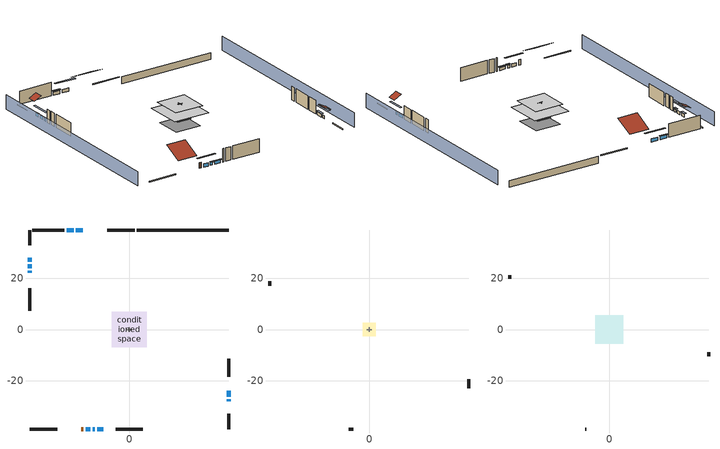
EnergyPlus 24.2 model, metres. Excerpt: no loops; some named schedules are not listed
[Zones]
conditioned space
 floor to garage (Floor1 construction): -2.59,-2.59 -2.59,2.59 2.59,2.59 2.59,-2.59 z0.3
 floor adiabatic (AdiabaticFloorConstruction): -6.84,-6.84 -6.84,6.84 6.84,6.84 6.84,-6.84 z2.74
 floor foundation (Slab2 construction): -4.84,-4.84 -4.84,4.84 4.84,4.84 4.84,-4.84 z-2.13
 wall outside (RimJoist1 construction): 2.1,38.87 -8.6,38.87 z0.3:0.61
 wall outside (RimJoist2 construction): 38.87,-38.87 38.87,-32.93 z0.3:0.61
 wall outside (RimJoist3 construction): -38.87,-38.87 -28.17,-38.87 z0.3:0.61
 wall outside (RimJoist4 construction): -38.87,38.87 -38.87,32.93 z0.3:0.61
 wall outside (AdiabaticWallConstruction 1): -18.83,-38.87 -17.91,-38.87 z0.3:2.34
 wall outside (AdiabaticWallConstruction): -18.19,38.87 -20.83,38.87 / -21.75,38.87 -24.39,38.87 z0.3:1.46; -38.87,28.01 -38.87,26.42 / 38.87,-26.27 38.87,-23.93 / -14.29,-38.87 -13.5,-38.87 / -38.87,25.5 -38.87,23.91 z0.3:1.37; 38.87,-28.01 38.87,-27.2 z0.3:1.4; -16.98,-38.87 -15.22,-38.87 z0.3:1.49; -12.57,-38.87 -10.25,-38.87 z0.3:1.31; -38.87,22.98 -38.87,22.21 z0.3:1.34
 wall outside (Wall3 construction): -25.31,38.87 -37.94,38.87 z0.3:5.18
 wall outside (Wall4 construction): 38.87,-18.42 38.87,-11.4 z0.3:5.18
 wall outside (Wall7 construction): -5.29,-38.87 5.3,-38.87 z0.3:5.18
 wall outside (Wall8 construction): -38.87,16.07 -38.87,7.39 z0.3:5.18
 wall foundation (FoundationWall1 construction): 38.87,38.87 3.02,38.87 z-2.13:0.3
 wall to garage (Wall5 construction): -0.91,0 0.91,0 z0.3:5.18
 wall to garage (Wall6 construction): 0,-0.91 0,0.91 z0.3:5.18
 window (WindowConstruction): -18.19,38.87 -20.82,38.87 z0.3:1.46
 window (WindowConstruction 9): -38.87,28.01 -38.87,26.43 z0.3:1.37
 window (WindowConstruction 1): -21.75,38.87 -24.38,38.87 z0.3:1.46
 window (WindowConstruction 2): 38.87,-28.01 38.87,-27.2 z0.3:1.4
 window (WindowConstruction 3): 38.87,-26.27 38.87,-23.93 z0.3:1.37
 window (WindowConstruction 4): -16.98,-38.87 -15.22,-38.87 z0.3:1.49
 window (WindowConstruction 5): -14.29,-38.87 -13.5,-38.87 z0.3:1.37
 window (WindowConstruction 6): -12.57,-38.87 -10.25,-38.87 z0.3:1.31
 window (WindowConstruction 7): -38.87,25.5 -38.87,23.91 z0.3:1.37
 window (WindowConstruction 8): -38.87,22.98 -38.87,22.21 z0.3:1.34
 door (Door): -18.83,-38.87 -17.91,-38.87 z0.3:2.34
 ceiling adiabatic (AdiabaticFloorConstruction): 6.84,-6.84 6.84,6.84 -6.84,6.84 -6.84,-6.84 z2.74
garage
 floor foundation (Slab1 construction): -2.59,-2.59 -2.59,2.59 2.59,2.59 2.59,-2.59 z0
 wall outside (Wall1 construction): 38.87,-23.01 38.87,-19.35 z0.3:5.18
 wall outside (Wall12 construction): -38.87,18.83 -38.87,17 z0.3:5.18
 wall outside (Wall2 construction): -8.05,-38.87 -6.22,-38.87 z0.3:5.18
attic - vented
 floor to conditioned space (Floor2 construction Reversed): -5.48,-5.48 -5.48,5.48 5.48,5.48 5.48,-5.48 z5.18
 wall outside (Wall10 construction): -38.87,21.28 -38.87,19.76 z0.3:5.18
 wall outside (Wall11 construction): -9.32,-38.87 -8.97,-38.87 z0.3:5.18
 wall outside (Wall9 construction): 38.87,-10.47 38.87,-8.95 z0.3:5.18
 roof outside (Roof1 construction): -17.26,38.87,5.18 -17.26,31.95,8.64 -9.53,31.95,8.64 -9.53,38.87,5.18
 roof outside (Roof2 construction): 38.87,-28.94,5.18 36.13,-28.94,6.55 36.13,-32,6.55 38.87,-32,5.18
 roof outside (Roof3 construction): -38.87,28.94,5.18 -36.13,28.94,6.55 -36.13,32,6.55 -38.87,32,5.18
 roof outside (Roof4 construction): -19.75,-38.87,5.18 -19.75,-32.17,8.53 -27.24,-32.17,8.53 -27.24,-38.87,5.18
shading: -43.44,38.87 -43.44,-38.87 / 43.44,-38.87 43.44,38.87 z0:5.18; -23.57,38.87 -15.45,38.87 -15.45,39.48 -23.57,39.48 z4.21; -38.87,26.12 -38.87,28.31 -39.48,28.31 -39.48,26.12 z1.68; -24.69,38.87 -21.45,38.87 -21.45,39.48 -24.69,39.48 z1.77; 38.87,-24.45 38.87,-30.75 39.48,-30.75 39.48,-24.45 z4.15; 38.87,-23.63 38.87,-26.57 39.48,-26.57 39.48,-23.63 z1.68; -12.47,-38.87 -19.73,-38.87 -19.73,-39.48 -12.47,-39.48 z4.24; -13.2,-38.87 -14.59,-38.87 -14.59,-39.48 -13.2,-39.48 z1.68; -9.94,-38.87 -12.88,-38.87 -12.88,-39.48 -9.94,-39.48 z1.62; -38.87,21.17 -38.87,28.24 -39.48,28.24 -39.48,21.17 z4.11; -38.87,21.91 -38.87,23.29 -39.48,23.29 -39.48,21.91 z1.65
[Building]
Building 1: Terrain=Suburbs
[Site:Location]
Portland Intl Arpt_OR: Latitude {deg}=45.59; Longitude {deg}=-122.6; Time Zone {hr}=-8; Elevation {m}=33; Keep Site Location Information=Yes
[Site:GroundTemperature:Shallow]
10.2558, 8.96328, 8.85977, 9.47314, 11.9355, 14.3863, 16.5111, 17.8571, 17.9714, 16.8767, 14.8061, 12.4304
[Site:WaterMainsTemperature]
Calculation Method=Schedule; Temperature Schedule=mains temperature schedule
[Material] Roughness=Rough; Thermal Absorptance=0.9
Name | Thickness {m} | Conductivity {W/m-K} | Density {kg/m3} | Specific Heat {J/kg-K} | Solar Absorptance | Visible Absorptance
asphalt or fiberglass shingles | 0.00635 | 0.162714 | 1121.4 | 1465.45 | 0.85 | 0.85
ceiling loosefill ins | 0.0846667 | 0.0480833 | 16.02 | 1046.75 | 0.7 | 0.7
ceiling stud and cavity | 0.1397 | 0.0920385 | 65.682 | 1177.47 | 0.7 | 0.7
concrete 4.0 in. | 0.1016 | 1.803125 | 2242.8 | 837.4 | 0.7 | 0.7
concrete 8.0 in. | 0.2032 | 1.803125 | 2242.8 | 837.4 | 0.7 | 0.7
door material | 0.04445 | 0.0612267 | 512.64 | 1214.23 | 0.7 | 0.7
floor covering | 0.0127 | 0.0433444 | 54.468 | 1339.84 | 0.6 | 0.6
floor covering 1 | 0.0127 | 0.0450781 | 54.468 | 1339.84 | 0.9 | 0.9
floor rigid ins; wall rigid ins | 0.512978 | 0.029427 | 32.04 | 1214.23 | 0.7 | 0.7
floor stud and cavity | 0.1397 | 0.923637 | 92.3553 | 1139.71 | 0.7 | 0.7
floor stud and cavity 1 | 0.1397 | 1.75129 | 37.0049 | 1207.88 | 0.7 | 0.7
furniture material conditioned space 1; furniture material garage 1 | 0.1524 | 0.115458 | 640.8 | 1214.23 | 0.6 | 0.6
gypsum board | 0.0127 | 0.160291 | 801 | 837.4 | 0.6 | 0.6
gypsum board 1 | 0.0127 | 0.160291 | 801 | 837.4 | 0.7 | 0.7
osb sheathing 0.5 in. | 0.0127 | 0.115458 | 512.64 | 1214.23 | 0.6 | 0.6
osb sheathing 0.5 in. 1; osb sheathing 0.5 in. 2; osb sheathing 0.5 in. 3 | 0.0127 | 0.115458 | 512.64 | 1214.23 | 0.7 | 0.7
osb sheathing 0.75 in. | 0.01905 | 0.115458 | 512.64 | 1214.23 | 0.7 | 0.7
rim joist stud and cavity | 0.0508 | 0.178688 | 50.32683 | 1063.81 | 0.6 | 0.6
roof rigid ins | 0.00281632 | 0.029427 | 32.04 | 1214.23 | 0.7 | 0.7
wall stud and cavity | 0.1397 | 0.727959 | 139.0536 | 1170.24 | 0.6 | 0.6
wall stud and cavity 1 | 0.1397 | 0.550994 | 139.0536 | 1170.24 | 0.7 | 0.7
wall stud and cavity 2 | 0.1397 | 0.335416 | 139.0536 | 1170.24 | 0.7 | 0.7
wall stud and cavity 3 | 0.0889 | 0.380278 | 52.3479 | 1209.89 | 0.7 | 0.7
wall stud and cavity 4 | 0.0889 | 0.391764 | 83.0341 | 1211.67 | 0.7 | 0.7
wood siding | 0.0254 | 0.102417 | 544.68 | 1172.36 | 0.85 | 0.85
wood siding 1; wood siding 2 | 0.0254 | 0.102417 | 544.68 | 1172.36 | 0.7 | 0.7
[WindowMaterial:SimpleGlazingSystem]
WindowMaterial: U-Factor {W/m2-K}=2.78222; Solar Heat Gain Coefficient=0.56
[Construction]
AdiabaticFloorConstruction: floor stud and cavity 1, floor rigid ins, osb sheathing 0.75 in., floor covering
AdiabaticWallConstruction: wood siding 1, wall rigid ins, wall stud and cavity 3, gypsum board
AdiabaticWallConstruction 1: wood siding 2, wall rigid ins, wall stud and cavity 3, gypsum board
Door: door material
Floor1 construction: floor stud and cavity, osb sheathing 0.75 in., floor covering
Floor2 construction Reversed: gypsum board, ceiling stud and cavity, ceiling loosefill ins
FoundationWall1 construction: concrete 8.0 in., gypsum board 1
furniture construction conditioned space 1: furniture material conditioned space 1
furniture construction garage 1: furniture material garage 1
PartitionWallConstruction: gypsum board, wall stud and cavity 4, gypsum board
RimJoist1 construction; RimJoist2 construction; RimJoist3 construction; RimJoist4 construction: wood siding, rim joist stud and cavity
Roof1 construction; Roof2 construction; Roof3 construction; Roof4 construction: asphalt or fiberglass shingles, roof rigid ins, osb sheathing 0.5 in.
Slab1 construction: concrete 4.0 in.
Slab2 construction: concrete 4.0 in., floor covering 1
Wall1 construction; Wall2 construction: wood siding, osb sheathing 0.5 in. 1, wall stud and cavity
Wall10 construction; Wall11 construction; Wall12 construction; Wall9 construction: wood siding, osb sheathing 0.5 in. 3, wall stud and cavity
Wall3 construction; Wall4 construction: wood siding, osb sheathing 0.5 in. 1, wall stud and cavity 1, gypsum board
Wall5 construction: osb sheathing 0.5 in. 2, wall stud and cavity 2, gypsum board
Wall6 construction: osb sheathing 0.5 in. 3, wall stud and cavity 2, gypsum board
Wall7 construction; Wall8 construction: wood siding, osb sheathing 0.5 in. 3, wall stud and cavity 1, gypsum board
WindowConstruction; WindowConstruction 1; WindowConstruction 2; WindowConstruction 3; WindowConstruction 4; WindowConstruction 5; WindowConstruction 6; WindowConstruction 7; WindowConstruction 8; WindowConstruction 9: WindowMaterial
[Zone] Multiplier=1; Part of Total Floor Area=Yes
Name | Volume {m3}
attic - vented | 98.393
conditioned space | 749.83
garage | 65.242
[Space]
Name | Zone | Volume {m3}
attic - vented 1 | attic - vented | 98.393
conditioned space 1 | conditioned space | 749.83
garage 1 | garage | 65.242
[ZoneInfiltration:EffectiveLeakageArea] Schedule=Always On Discrete
Name | Zone or Space | Effective Air Leakage Area {cm2} | Stack Coefficient | Wind Coefficient
infil attic - vented 1 | attic - vented 1 | 4010.84 | 0.000170572 | 4.32435e-05
infil garage 1 | garage 1 | 203.878 | 0.000129147 | 4.64657e-05
[ZoneMixing]
whole house fan mix: Zone or Space=attic - vented; Schedule=Always On Continuous; Design Flow Rate Calculation Method=Flow/Zone; Design Flow Rate {m3/s}=0; Source Zone or Space=conditioned space
[SurfaceProperty:ExposedFoundationPerimeter] Exposed Perimeter Calculation Method=TotalExposedPerimeter
Name | Total Exposed Perimeter {m}
Slab2 | 35.84448
Slab1 | 14.6304
[SurfaceProperty:IncidentSolarMultiplier] Incident Solar Multiplier=1; Incident Solar Multiplier Schedule=trans schedule winter=0.85 summer=0.7
Window1; Window10; Window2; Window3; Window4; Window5; Window6; Window7; Window8; Window9
[InternalMass]
Name | Construction | Zone or ZoneList | Space or SpaceList | Surface Area {m2}
furniture mass conditioned space 1 | furniture construction conditioned space 1 | conditioned space | conditioned space 1 | 123.004
partition wall mass | PartitionWallConstruction | conditioned space | conditioned space 1 | 307.509
furniture mass garage 1 | furniture construction garage 1 | garage | garage 1 | 2.67561
[Lights] Design Level Calculation Method=LightingLevel; Return Air Fraction=0; Fraction Radiant=0.6; Fraction Visible=0.2; Fraction Replaceable=1
Name | Zone or ZoneList or Space or SpaceList | Schedule | Lighting Level {W}
interior lighting | conditioned space 1 | lighting_interior | 486.331
garage lighting | garage 1 | lighting_garage | 9.96389
[People]
occupants: Zone or ZoneList or Space or SpaceList=conditioned space 1; Number of People Schedule=occupants; Number of People Calculation Method=People; Number of People=2; Fraction Radiant=0.314171; Sensible Heat Fraction=0.56303; Activity Level Schedule=occupants activity schedule; Carbon Dioxide Generation Rate {m3/s-W}=0; Enable ASHRAE 55 Comfort Warnings=No; Mean Radiant Temperature Calculation Type=EnclosureAveraged
[ElectricEquipment] Design Level Calculation Method=EquipmentLevel
Name | Zone or ZoneList or Space or SpaceList | Schedule | Design Level {W} | Fraction Latent | Fraction Radiant | Fraction Lost
ceiling fan | conditioned space 1 | ceiling_fan | 17.7456 | 0 | 0.558 | 0
clothes dryer | conditioned space 1 | clothes_dryer | 7739.57 | 0.015 | 0.081 | 0.85
clothes washer | conditioned space 1 | clothes_washer | 931.544 | 0.03 | 0.162 | 0.7
cooking range | conditioned space 1 | cooking_range | 2584.35 | 0.08 | 0.432 | 0.2
dishwasher | conditioned space 1 | dishwasher | 2146.44 | 0.3 | 0.18 | 0.4
fridge | conditioned space 1 | fridge schedule | 45.9075 | 0 | 0.6 | 0
mech vent bath fan 0 | conditioned space 1 | mech vent bath fan 0 schedule | 30 | 0 | 0 | 1
mech vent house fan | conditioned space 1 | mech vent house fan schedule | 0 | 0 | 0 | 1
mech vent house fan cfis | conditioned space 1 | mech vent house fan cfis schedule | 0 | 0 | 0 | 0
mech vent range fan 0 | conditioned space 1 | mech vent range fan 0 schedule | 30 | 0 | 0 | 1
misc plug loads | conditioned space 1 | plug_loads_other | 842.989 | 0.021 | 0.558 | 0.049
misc tv | conditioned space 1 | plug_loads_tv | 1248.4 | 0 | 0.6 | 0
whole house fan | conditioned space 1 | Always On Discrete | 0 | 0 | 0 | 1
freezer | garage 1 | freezer schedule | 194.914 | 0 | 0.6 | 0
[OtherEquipment] Zone or ZoneList or Space or SpaceList=conditioned space 1; Design Level Calculation Method=EquipmentLevel
Name | Fuel Type | Schedule | Design Level {W} | Fraction Latent | Fraction Radiant | Fraction Lost
clothes dryer 1 | Electricity | clothes_dryer | 0 | 0.015 | 0.081 | 0.85
cooking range 1 | Electricity | cooking_range | 0 | 0.08 | 0.432 | 0.2
general water use latent | None | general water use schedule | 44.1266 | 1 | 0 | 0
general water use sensible | None | general water use schedule | -43.4886 | 0 | 0.6 | 0
mech vent house fan latent load; water heater lat | None | Always On Discrete | 0 | 1 | 0 | 0
mech vent house fan sensible load; water heater sens | None | Always On Discrete | 0 | 0 | 0 | 0
water heater energy adjustment1 | Electricity | Always On Discrete | 0.01 | 0 | 0 | 1
[ZoneInfiltration:DesignFlowRate] Zone or ZoneList or Space or SpaceList=conditioned space 1; Schedule=Always On Discrete; Design Flow Rate Calculation Method=Flow/Zone; Design Flow Rate {m3/s}=0
infil flow; natural vent flow; whole house fan flow
[AvailabilityManager:Scheduled]
furnace airloop Availability Manager: Schedule=Always On Discrete
[WaterUse:Equipment]
dishwasher: Peak Flow Rate {m3/s}=1.2316e-05; Flow Rate Fraction Schedule=hot_water_dishwasher
[Foundation:Kiva] Wall Depth Below Slab {m}=0.2032
Name | Initial Indoor Air Temperature {C} | Wall Height Above Grade {m}
Foundation Kiva 1 | 13.4258 | 0.1016
Foundation Kiva 2 | 20 | 0.3048
[Foundation:Kiva:Settings]
Soil Conductivity {W/m-K}=2.4234; Soil Density {kg/m3}=1842.3; Soil Specific Heat {J/kg-K}=418.7; Ground Solar Absorptivity=0.9; Ground Thermal Absorptivity=0.9; Ground Surface Roughness {m}=0.03; Far-Field Width {m}=40; Deep-Ground Boundary Condition=ZeroFlux; Deep-Ground Depth {m}=40; Minimum Cell Dimension {m}=0.2; Maximum Cell Growth Coefficient=3; Simulation Timestep=Timestep
[Exterior:Lights]
exterior lighting: Schedule=exterior lighting schedule; Design Level {W}=10.1836
[EnergyManagementSystem:GlobalVariable]
furnace_airloop_Fan_RTF
infil_program_Qfan
infil_program_Qinf
natural_vent_program_Qnv
natural_vent_program_Qwhf
[EnergyManagementSystem:Sensor]
Name | Output:Variable or Output:Meter Index Key | Output:Variable or Output:Meter
airflow_gain | infil flow | Infiltration Sensible Heat Gain Energy
airflow_gain_1 | natural vent flow | Infiltration Sensible Heat Gain Energy
airflow_gain_2 | whole house fan flow | Infiltration Sensible Heat Gain Energy
airflow_loss | infil flow | Infiltration Sensible Heat Loss Energy
airflow_loss_1 | natural vent flow | Infiltration Sensible Heat Loss Energy
airflow_loss_2 | whole house fan flow | Infiltration Sensible Heat Loss Energy
clg_load_cond |  | Cooling:EnergyTransfer:Zone:CONDITIONED SPACE
clg_sp_s; clg_sp_s_1 | cooling setpoint | Schedule Value
clothes_dryer_exhaust_0_sch_s | clothes_dryer | Schedule Value
cool_season | cooling season schedule | Schedule Value
htg_load_cond |  | Heating:EnergyTransfer:Zone:CONDITIONED SPACE
htg_sp_s; htg_sp_s_1 | heating setpoint | Schedule Value
ig_ee_conv | ceiling fan | Electric Equipment Convective Heating Energy
ig_ee_conv_1 | clothes dryer | Electric Equipment Convective Heating Energy
ig_ee_conv_3 | cooking range | Electric Equipment Convective Heating Energy
ig_ee_conv_4 | dishwasher | Electric Equipment Convective Heating Energy
ig_ee_conv_5 | fridge | Electric Equipment Convective Heating Energy
ig_ee_conv_6 | misc plug loads | Electric Equipment Convective Heating Energy
ig_ee_conv_7 | misc tv | Electric Equipment Convective Heating Energy
ig_ee_conv_8 | whole house fan | Electric Equipment Convective Heating Energy
ig_ee_rad | ceiling fan | Electric Equipment Radiant Heating Energy
ig_ee_rad_1 | clothes dryer | Electric Equipment Radiant Heating Energy
ig_ee_rad_3 | cooking range | Electric Equipment Radiant Heating Energy
ig_ee_rad_4 | dishwasher | Electric Equipment Radiant Heating Energy
ig_ee_rad_5 | fridge | Electric Equipment Radiant Heating Energy
ig_ee_rad_6 | misc plug loads | Electric Equipment Radiant Heating Energy
ig_ee_rad_7 | misc tv | Electric Equipment Radiant Heating Energy
ig_ee_rad_8 | whole house fan | Electric Equipment Radiant Heating Energy
ig_lgt_conv | interior lighting | Lights Convective Heating Energy
ig_lgt_rad | interior lighting | Lights Radiant Heating Energy
ig_lgt_vis | interior lighting | Lights Visible Radiation Heating Energy
ig_oe_conv | clothes dryer 1 | Other Equipment Convective Heating Energy
ig_oe_conv_1 | cooking range 1 | Other Equipment Convective Heating Energy
ig_oe_conv_2 | general water use latent | Other Equipment Convective Heating Energy
ig_oe_conv_3 | general water use sensible | Other Equipment Convective Heating Energy
ig_oe_conv_4 | water heater energy adjustment1 | Other Equipment Convective Heating Energy
ig_oe_conv_5 | water heater lat | Other Equipment Convective Heating Energy
ig_oe_conv_6 | water heater sens | Other Equipment Convective Heating Energy
ig_oe_rad | clothes dryer 1 | Other Equipment Radiant Heating Energy
ig_oe_rad_1 | cooking range 1 | Other Equipment Radiant Heating Energy
ig_oe_rad_2 | general water use latent | Other Equipment Radiant Heating Energy
ig_oe_rad_3 | general water use sensible | Other Equipment Radiant Heating Energy
ig_oe_rad_4 | water heater energy adjustment1 | Other Equipment Radiant Heating Energy
ig_oe_rad_5 | water heater lat | Other Equipment Radiant Heating Energy
ig_oe_rad_6 | water heater sens | Other Equipment Radiant Heating Energy
ig_ppl_conv | occupants | People Convective Heating Energy
ig_ppl_rad | occupants | People Radiant Heating Energy
im_conv | furniture mass conditioned space 1 | Surface Inside Face Convection Heat Gain Energy
im_conv_1 | partition wall mass | Surface Inside Face Convection Heat Gain Energy
im_ig | furniture mass conditioned space 1 | Surface Inside Face Internal Gains Radiation Heat Gain Energy
im_ig_1 | partition wall mass | Surface Inside Face Internal Gains Radiation Heat Gain Energy
im_lgt | furniture mass conditioned space 1 | Surface Inside Face Lights Radiation Heat Gain Energy
im_lgt_1 | partition wall mass | Surface Inside Face Lights Radiation Heat Gain Energy
im_sol | furniture mass conditioned space 1 | Surface Inside Face Solar Radiation Heat Gain Energy
im_sol_1 | partition wall mass | Surface Inside Face Solar Radiation Heat Gain Energy
im_surf | furniture mass conditioned space 1 | Surface Inside Face Net Surface Thermal Radiation Heat Gain Energy
im_surf_1 | partition wall mass | Surface Inside Face Net Surface Thermal Radiation Heat Gain Energy
mech_vent_bath_fan_0_sch_s | mech vent bath fan 0 schedule | Schedule Value
mech_vent_range_fan_0_sch_s | mech vent range fan 0 schedule | Schedule Value
mv_conv | mech vent bath fan 0 | Electric Equipment Convective Heating Energy
mv_conv_1 | mech vent house fan | Electric Equipment Convective Heating Energy
mv_conv_2 | mech vent house fan cfis | Electric Equipment Convective Heating Energy
mv_conv_3 | mech vent range fan 0 | Electric Equipment Convective Heating Energy
mv_conv_4 | mech vent house fan latent load | Other Equipment Convective Heating Energy
mv_conv_5 | mech vent house fan sensible load | Other Equipment Convective Heating Energy
mv_rad | mech vent bath fan 0 | Electric Equipment Radiant Heating Energy
mv_rad_1 | mech vent house fan | Electric Equipment Radiant Heating Energy
mv_rad_2 | mech vent house fan cfis | Electric Equipment Radiant Heating Energy
mv_rad_3 | mech vent range fan 0 | Electric Equipment Radiant Heating Energy
mv_rad_4 | mech vent house fan latent load | Other Equipment Radiant Heating Energy
mv_rad_5 | mech vent house fan sensible load | Other Equipment Radiant Heating Energy
natural_vent_s | natural vent schedule | Schedule Value
out_pb_s |  | Site Outdoor Air Barometric Pressure
out_wt_s |  | Site Outdoor Air Humidity Ratio
site_vw_s |  | Site Wind Speed
ss_back_out | Window1 | Surface Window Shortwave from Zone Back Out Window Heat Transfer Rate
ss_back_out_1 | Window10 | Surface Window Shortwave from Zone Back Out Window Heat Transfer Rate
ss_back_out_2 | Window2 | Surface Window Shortwave from Zone Back Out Window Heat Transfer Rate
ss_back_out_3 | Window3 | Surface Window Shortwave from Zone Back Out Window Heat Transfer Rate
ss_back_out_4 | Window4 | Surface Window Shortwave from Zone Back Out Window Heat Transfer Rate
ss_back_out_5 | Window5 | Surface Window Shortwave from Zone Back Out Window Heat Transfer Rate
ss_back_out_6 | Window6 | Surface Window Shortwave from Zone Back Out Window Heat Transfer Rate
ss_back_out_7 | Window7 | Surface Window Shortwave from Zone Back Out Window Heat Transfer Rate
ss_back_out_8 | Window8 | Surface Window Shortwave from Zone Back Out Window Heat Transfer Rate
ss_back_out_9 | Window9 | Surface Window Shortwave from Zone Back Out Window Heat Transfer Rate
ss_conv | Door1 | Surface Inside Face Convection Heat Gain Energy
ss_conv_1 | Window1 | Surface Inside Face Convection Heat Gain Energy
ss_conv_10 | Window9 | Surface Inside Face Convection Heat Gain Energy
ss_conv_2 | Window10 | Surface Inside Face Convection Heat Gain Energy
ss_conv_3 | Window2 | Surface Inside Face Convection Heat Gain Energy
ss_conv_4 | Window3 | Surface Inside Face Convection Heat Gain Energy
ss_conv_5 | Window4 | Surface Inside Face Convection Heat Gain Energy
ss_conv_6 | Window5 | Surface Inside Face Convection Heat Gain Energy
ss_conv_7 | Window6 | Surface Inside Face Convection Heat Gain Energy
ss_conv_8 | Window7 | Surface Inside Face Convection Heat Gain Energy
ss_conv_9 | Window8 | Surface Inside Face Convection Heat Gain Energy
ss_ig | Door1 | Surface Inside Face Internal Gains Radiation Heat Gain Energy
ss_ig_1 | Window1 | Surface Inside Face Internal Gains Radiation Heat Gain Energy
ss_ig_10 | Window9 | Surface Inside Face Internal Gains Radiation Heat Gain Energy
ss_ig_2 | Window10 | Surface Inside Face Internal Gains Radiation Heat Gain Energy
ss_ig_3 | Window2 | Surface Inside Face Internal Gains Radiation Heat Gain Energy
ss_ig_4 | Window3 | Surface Inside Face Internal Gains Radiation Heat Gain Energy
ss_ig_5 | Window4 | Surface Inside Face Internal Gains Radiation Heat Gain Energy
ss_ig_6 | Window5 | Surface Inside Face Internal Gains Radiation Heat Gain Energy
ss_ig_7 | Window6 | Surface Inside Face Internal Gains Radiation Heat Gain Energy
ss_ig_8 | Window7 | Surface Inside Face Internal Gains Radiation Heat Gain Energy
ss_ig_9 | Window8 | Surface Inside Face Internal Gains Radiation Heat Gain Energy
ss_lgt | Door1 | Surface Inside Face Lights Radiation Heat Gain Energy
ss_sol | Door1 | Surface Inside Face Solar Radiation Heat Gain Energy
ss_surf | Door1 | Surface Inside Face Net Surface Thermal Radiation Heat Gain Energy
ss_surf_1 | Window1 | Surface Inside Face Net Surface Thermal Radiation Heat Gain Energy
ss_surf_10 | Window9 | Surface Inside Face Net Surface Thermal Radiation Heat Gain Energy
ss_surf_2 | Window10 | Surface Inside Face Net Surface Thermal Radiation Heat Gain Energy
ss_surf_3 | Window2 | Surface Inside Face Net Surface Thermal Radiation Heat Gain Energy
ss_surf_4 | Window3 | Surface Inside Face Net Surface Thermal Radiation Heat Gain Energy
ss_surf_5 | Window4 | Surface Inside Face Net Surface Thermal Radiation Heat Gain Energy
ss_surf_6 | Window5 | Surface Inside Face Net Surface Thermal Radiation Heat Gain Energy
ss_surf_7 | Window6 | Surface Inside Face Net Surface Thermal Radiation Heat Gain Energy
ss_surf_8 | Window7 | Surface Inside Face Net Surface Thermal Radiation Heat Gain Energy
ss_surf_9 | Window8 | Surface Inside Face Net Surface Thermal Radiation Heat Gain Energy
ss_trans_in | Window1 | Surface Window Transmitted Solar Radiation Rate
ss_trans_in_1 | Window10 | Surface Window Transmitted Solar Radiation Rate
ss_trans_in_2 | Window2 | Surface Window Transmitted Solar Radiation Rate
ss_trans_in_3 | Window3 | Surface Window Transmitted Solar Radiation Rate
ss_trans_in_4 | Window4 | Surface Window Transmitted Solar Radiation Rate
ss_trans_in_5 | Window5 | Surface Window Transmitted Solar Radiation Rate
ss_trans_in_6 | Window6 | Surface Window Transmitted Solar Radiation Rate
ss_trans_in_7 | Window7 | Surface Window Transmitted Solar Radiation Rate
ss_trans_in_8 | Window8 | Surface Window Transmitted Solar Radiation Rate
ss_trans_in_9 | Window9 | Surface Window Transmitted Solar Radiation Rate
ss_trans_out | Window1 | Surface Inside Face Initial Transmitted Diffuse Transmitted Out Window Solar Radiation Rate
ss_trans_out_1 | Window10 | Surface Inside Face Initial Transmitted Diffuse Transmitted Out Window Solar Radiation Rate
ss_trans_out_2 | Window2 | Surface Inside Face Initial Transmitted Diffuse Transmitted Out Window Solar Radiation Rate
ss_trans_out_3 | Window3 | Surface Inside Face Initial Transmitted Diffuse Transmitted Out Window Solar Radiation Rate
ss_trans_out_4 | Window4 | Surface Inside Face Initial Transmitted Diffuse Transmitted Out Window Solar Radiation Rate
ss_trans_out_5 | Window5 | Surface Inside Face Initial Transmitted Diffuse Transmitted Out Window Solar Radiation Rate
